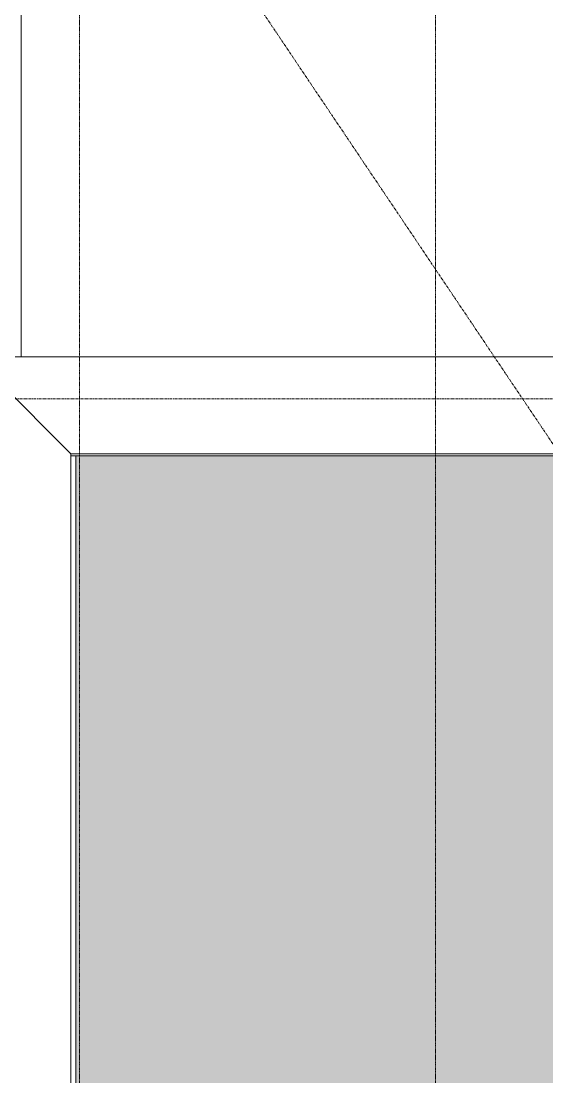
# Model space of a CAD drawing. Header units: centimetres. Extents: x -4512 to 25286, y -2765 to 13485.
# Drawn here: x 19247 to 19497, y 10620 to 11120 of the extents above; entities that cross this region are included whole.
import ezdxf

# ---------------------------------------------------------------- set-up
doc = ezdxf.new("R2010")
doc.units = ezdxf.units.CM
doc.linetypes.add('DB_Strichpunkt', pattern=[0.28, 0.15, -0.065, 0, -0.065])
doc.linetypes.add('Rasterlinie', pattern=[2.2225, 1.27, -0.3175000000000001, 0.3175000000000001, -0.3175000000000001])
for name, color, linetype, lineweight in [('A-FLOR', 7, 'Continuous', 9), ('A-FLOR-PATT', 7, 'Continuous', 9), ('A-GENM', 7, 'Continuous', 9), ('I-WALL', 7, 'Continuous', 9), ('S-GRID', 7, 'Continuous', 5)]:
    doc.layers.add(name, color=color, linetype=linetype, lineweight=lineweight)
pattern_1 = [(50.00600000000001, (-13310.92974770803, 0), (9.107125732550195, -0.796511702062241), [0.95242, -10.477]), (354.999, (-13310.92974770803, 0), (-1.761945928964668, 9.552960773676652), [0.7618399999999997, -8.379999999999997]), (100.449, (-13310.17074770803, -0.06641), (7.345928385969761, 8.755453394782233), [0.8094899999999999, -8.904]), (46.18999999999999, (-13310.92974770803, 2.54), (13.55090166360814, -2.101979092004036), [1.429, -15.715]), (96.63399999999997, (-13309.79974770803, 2.365), (11.86730006902616, 12.37081917545042), [1.214, -13.357]), (351.182, (-13310.92974770803, 2.54), (11.86769333626054, 12.37094789725012), [1.143, -12.57]), (21.004, (-13309.65974770803, 1.905), (7.579295095973473, -5.113065112841071), [0.95232, -10.476]), (325.994, (-13309.65974770803, 1.905), (3.088921076188576, 9.209435953687827), [0.76189, -8.381]), (71.45499999999998, (-13309.02774770803, 1.479), (10.66887469600209, 4.096484556422293), [0.80948, -8.904]), (37.506, (-13310.92974770803, 0), (0.1546689273142947, 4.228177683461688), [0.41904, -7.86, 0.41904, -8.089, -8.413]), (37.506, (-13310.92974770803, 0), (0.1546689273142947, 4.228177683461688), [-16.787, 0.41904, -7.994]), (7.502, (-13310.92974770803, 0), (3.340611823400221, 5.009028712770436), [0.41901, -4.431, 0.41901, -7.669, -3.206]), (7.502, (-13310.92974770803, 0), (3.340611823400221, 5.009028712770436), [-12.939, 0.41901, -2.787]), (327.494, (-13313.76074770803, 0), (6.778033812463763, -0.2862841893956962), [0.41904, -2.755, 0.41904, -9.485, -13.142]), (327.494, (-13313.76074770803, 0), (6.778033812463763, -0.2862841893956962), [-13.079, 0.41904, -12.723]), (317.494, (-13315.03074770803, 0), (7.404614715377528, 1.27093702315046), [0.4190499999999999, -3.707999999999999, 0.4190499999999999, -6.158999999999998, -9.332999999999997]), (317.494, (-13315.03074770803, 0), (7.404614715377528, 1.27093702315046), [-10.705, 0.4190499999999999, -8.913999999999996])]

# ---------------------------------------------------------------- blocks, each defined once
blk = doc.blocks.new('062_HNP_Attikaverblechung - 062_Attikaverblechung-14013498-DD - FOK AF 300')
at = {"layer": 'A-GENM', "lineweight": 5}
for p, q in [((1039.488907492979, -46.00000000000082), (1085.488907492979, -8.528e-13)), ((1039.488907492979, -46.00000000000086), (14.03172891587576, -46.00000000000086))]:
    blk.add_line(p, q, dxfattribs=at)
blk = doc.blocks.new('062_HNP_Attikaverblechung - 062_Attikaverblechung-14013504-DD - FOK AF 300')
at = {"layer": 'A-GENM', "lineweight": 5}
for p, q in [((6.091e-13, -8.46e-13), (527.2997925750102, -8.46e-13)), ((46.0000000000007, -46.00000000000086), (6.226e-13, -8.325e-13)), ((573.29979257501, -46.00000000000086), (46.0000000000007, -46.00000000000086))]:
    blk.add_line(p, q, dxfattribs=at)

msp = doc.modelspace()

# ---------------------------------------------------------------- hatches: boundary and pattern name
at = {"layer": 'A-FLOR-PATT', "lineweight": 5, "true_color": 0x787878}
h = msp.add_hatch(dxfattribs=at)
h.set_pattern_fill('FP_79', color=8, style=0, pattern_type=2)
h.set_pattern_definition(pattern_1)
h.paths.add_polyline_path([(19273.45594545527, 10792.43103971069), (19552.41170586802, 10811.7098476751), (19286.33685660566, 10914.41409288946), (19273.45594545527, 10914.41409288946), (19273.45594545527, 10846.29513827021)])
h = msp.add_hatch(dxfattribs=at)
h.set_pattern_fill('FP_84', color=8, style=0, pattern_type=2)
h.set_pattern_definition([(50.00299999999999, (-13321.75574770803, -2.535), (9.108246179209255, -0.7940475671646006), [0.9524799999999999, -10.477]), (355.015, (-13321.75574770803, -2.535), (-1.761798687560328, 9.550215253307682), [0.7619199999999997, -8.380999999999997]), (100.453, (-13320.99674770803, -2.601), (7.346300526177097, 8.756147644888708), [0.8093, -8.902000000000001]), (46.18800000000001, (-13321.75574770803, 0.00476), (13.55284652355925, -2.097459441526322), [1.429, -15.716]), (96.63699999999996, (-13320.62674770803, -0.17009), (11.86963221318758, 12.37178726472694), [1.214, -13.354]), (351.2, (-13321.75574770803, 0.00476), (11.8694297013902, 12.37178126074641), [1.143, -12.571]), (21.011, (-13320.48574770803, -0.62978), (7.58013613540685, -5.109913518710401), [0.95249, -10.477]), (326.014, (-13320.48574770803, -0.62978), (3.089852059395196, 9.207718677883857), [0.7618199999999997, -8.379999999999997]), (71.45100000000001, (-13319.85474770803, -1.056), (10.67011500524774, 4.09858387431402), [0.8094100000000001, -8.902999999999999]), (37.506, (-13321.75574770803, -2.535), (0.1544844822331393, 4.226775549369656), [0.4191, -7.861000000000001, 0.4191, -8.09, -8.414]), (37.506, (-13321.75574770803, -2.535), (0.1544844822331393, 4.226775549369656), [-16.789, 0.4191, -7.995]), (7.514, (-13321.75574770803, -2.535), (3.340684843001911, 5.00886761451501), [0.41908, -4.431999999999999, 0.41908, -7.67, -3.207]), (7.514, (-13321.75574770803, -2.535), (3.340684843001911, 5.00886761451501), [-12.941, 0.41908, -2.788]), (327.514, (-13324.58774770803, -2.535), (6.778976854262027, -0.2844552853784377), [0.419, -2.755, 0.419, -9.485, -13.141]), (327.514, (-13324.58774770803, -2.535), (6.778976854262027, -0.2844552853784377), [-13.078, 0.419, -12.722]), (317.5120000000001, (-13325.85774770803, -2.536), (7.405627927933216, 1.273325171751341), [0.41899, -3.707, 0.41899, -6.157999999999999, -9.332]), (317.5120000000001, (-13325.85774770803, -2.536), (7.405627927933216, 1.273325171751341), [-10.703, 0.41899, -8.913])])
h.paths.add_polyline_path([(19552.41170586802, 10811.7098476751), (19555.45594545302, 10828.7125669761), (19555.45594545276, 10846.70984767496), (19558.67825556446, 10846.70984767496), (19570.80031320155, 10914.41409288946), (19286.33685660566, 10914.41409288946), (19535.4914961827, 10818.24100749504)])
h = msp.add_hatch(dxfattribs=at)
h.set_pattern_fill('FP_83', color=8, style=0, pattern_type=2)
h.set_pattern_definition(pattern_1)
h.paths.add_polyline_path([(19552.41170208446, 10771.70984767509), (19552.41170586802, 10811.70984389153), (19273.45594545527, 10792.43103971069), (19273.45594545527, 10790.98865956943), (19504.47975410491, 10775.02245545201)])
h = msp.add_hatch(dxfattribs=at)
h.set_pattern_fill('FP_81', color=8, style=0, pattern_type=2)
h.set_pattern_definition([(49.995, (-13305.69174770803, 13.009), (9.107095779332816, -0.7996689727996209), [0.9521700000000001, -10.474]), (354.98, (-13305.69174770803, 13.009), (-1.76194144998028, 9.551814713803937), [0.76184, -8.38]), (100.45, (-13304.93274770803, 12.943), (7.345336292011334, 8.752449985990276), [0.8094399999999998, -8.903999999999998]), (46.178, (-13305.69174770803, 15.549), (13.55049020308739, -2.106231054759323), [1.428, -15.711]), (96.63499999999998, (-13304.56274770803, 15.373), (11.8676618754224, 12.36605978517999), [1.214, -13.356]), (351.164, (-13305.69174770803, 15.549), (11.86731945674593, 12.36585710379752), [1.143, -12.571]), (20.985, (-13304.42174770803, 14.914), (7.578532796883144, -5.11522009756829), [0.95217, -10.474]), (325.9829999999999, (-13304.42174770803, 14.914), (3.089570226308468, 9.207185010452882), [0.76197, -8.382]), (71.45100000000001, (-13303.79074770803, 14.487), (10.66788819634589, 4.091947510692681), [0.8093, -8.902000000000001]), (37.49, (-13305.69174770803, 13.009), (0.1542627320649788, 4.226917080981817), [0.41895, -7.858, 0.41895, -8.087, -8.411]), (37.49, (-13305.69174770803, 13.009), (0.1542627320649788, 4.226917080981817), [-16.783, 0.41895, -7.992000000000001]), (7.481000000000003, (-13305.69174770803, 13.009), (3.340464527705124, 5.007543583349404), [0.41898, -4.431, 0.41898, -7.669, -3.206]), (7.481000000000003, (-13305.69174770803, 13.009), (3.340464527705124, 5.007543583349404), [-12.938, 0.41898, -2.787]), (327.483, (-13308.52274770803, 13.01), (6.778284407095319, -0.2889662549995595), [0.4190799999999999, -2.755999999999999, 0.4190799999999999, -9.485999999999997, -13.144]), (327.483, (-13308.52274770803, 13.01), (6.778284407095319, -0.2889662549995595), [-13.08, 0.4190799999999999, -12.725]), (317.486, (-13309.79274770803, 13.011), (7.404853441382369, 1.268490248936776), [0.41909, -3.708, 0.41909, -6.159, -9.334]), (317.486, (-13309.79274770803, 13.011), (7.404853441382369, 1.268490248936776), [-10.706, 0.41909, -8.915])])
h.paths.add_polyline_path([(19490.8950657299, 10540.66578407017), (19509.88443466623, 10553.43928386403), (19552.41170208446, 10771.70984767509), (19273.45594545527, 10790.98865956943), (19273.45594545527, 10780.21351936065), (19489.41707525144, 10542.29405257793)])
h = msp.add_hatch(dxfattribs=at)
h.set_pattern_fill('FP_78', color=8, style=0, pattern_type=2)
h.set_pattern_definition([(49.99800000000001, (-13320.49574770803, 4.164), (9.108423266117072, -0.7976600812734747), [0.9524299999999999, -10.477]), (354.996, (-13320.49574770803, 4.164), (-1.762529148594306, 9.552144052533725), [0.76199, -8.382]), (100.452, (-13319.73674770803, 4.097), (7.346634760396308, 8.75503601919128), [0.80947, -8.904]), (46.18100000000001, (-13320.49574770803, 6.704), (13.55336999643502, -2.102635427204362), [1.429, -15.715]), (96.636, (-13319.36574770803, 6.529), (11.87007926236641, 12.36959349797474), [1.214, -13.356]), (351.1799999999999, (-13320.49574770803, 6.704), (11.87010150641327, 12.37022696749925), [1.143, -12.573]), (20.996, (-13319.22574770803, 6.069), (7.580448314412007, -5.113406726687028), [0.9524499999999998, -10.477]), (325.998, (-13319.22574770803, 6.069), (3.089936164848083, 9.208533134933269), [0.762, -8.382]), (71.45100000000001, (-13318.59374770803, 5.643), (10.67010871052143, 4.095421602918896), [0.8094399999999999, -8.904]), (37.497, (-13320.49574770803, 4.164), (0.1545397007869558, 4.227544616072156), [0.4190699999999999, -7.860999999999999, 0.4190699999999999, -8.088999999999997, -8.412999999999997]), (37.497, (-13320.49574770803, 4.164), (0.1545397007869558, 4.227544616072156), [-16.78799999999999, 0.4190699999999999, -7.993999999999998]), (7.496, (-13320.49574770803, 4.164), (3.341136349342498, 5.008678857253906), [0.41909, -4.431999999999999, 0.41909, -7.671, -3.207]), (7.496, (-13320.49574770803, 4.164), (3.341136349342498, 5.008678857253906), [-12.941, 0.41909, -2.788]), (327.498, (-13323.32753770803, 4.164), (6.779740527732904, -0.2868856507669371), [0.4191, -2.756, 0.4191, -9.487, -13.144]), (327.498, (-13323.32753770803, 4.164), (6.779740527732904, -0.2868856507669371), [-13.081, 0.4191, -12.725]), (317.499, (-13324.59774770803, 4.164), (7.406653911171068, 1.270969252237958), [0.4191, -3.708, 0.4191, -6.159, -9.334]), (317.499, (-13324.59774770803, 4.164), (7.406653911171068, 1.270969252237958), [-10.706, 0.4191, -8.915])])
h.paths.add_polyline_path([(19273.45594545527, 10496.24677908469), (19482.2783028766, 10522.86939435723), (19476.72085491944, 10531.13127665854), (19490.8950657299, 10540.66578407017), (19273.45594545527, 10780.21351936065), (19273.45594545527, 10525.69984173768)])

# ---------------------------------------------------------------- linework, layer by layer
at = {"layer": 'A-FLOR'}
msp.add_line((19247.48647724826, 10961.41409288945), (19247.48647724826, 11169.41409288944), dxfattribs=at)
at = {"layer": 'I-WALL'}
for p, q in [((19790.32044021222, 10914.41409288944), (19271.02064763721, 10914.41409288945)), ((19273.45594545524, 10914.41409288945), (19273.45594545524, 9886.336543399288))]:
    msp.add_line(p, q, dxfattribs=at)
at = {"layer": 'S-GRID', "color": 8, "linetype": 'DB_Strichpunkt', "true_color": 0x808080}
for p, q in [((19275.13925987918, 12021.71955622217), (19275.13925987918, 10129.04541726987)), ((19443.88925987918, 12021.71955622217), (19443.88925987917, 10129.04541726987))]:
    msp.add_line(p, q, dxfattribs=at)
at = {"layer": 'S-GRID', "linetype": 'Rasterlinie'}
for p, q in [((18899.56614064219, 11811.97786224264), (20876.99465900509, 8872.286200087112)), ((15652.96907194029, 10941.41409288944), (19863.12312949382, 10941.41409288943))]:
    msp.add_line(p, q, dxfattribs=at)

# ---------------------------------------------------------------- block references
at = {"layer": 'A-GENM', "rotation": 90}
msp.add_blockref('062_HNP_Attikaverblechung - 062_Attikaverblechung-14013498-DD - FOK AF 300', (19225.02064763721, 9875.925185396469), dxfattribs=at)
at = {"layer": 'A-GENM'}
msp.add_blockref('062_HNP_Attikaverblechung - 062_Attikaverblechung-14013504-DD - FOK AF 300', (19225.02064763721, 10961.41409288945), dxfattribs=at)

doc.saveas('drawing.dxf')
